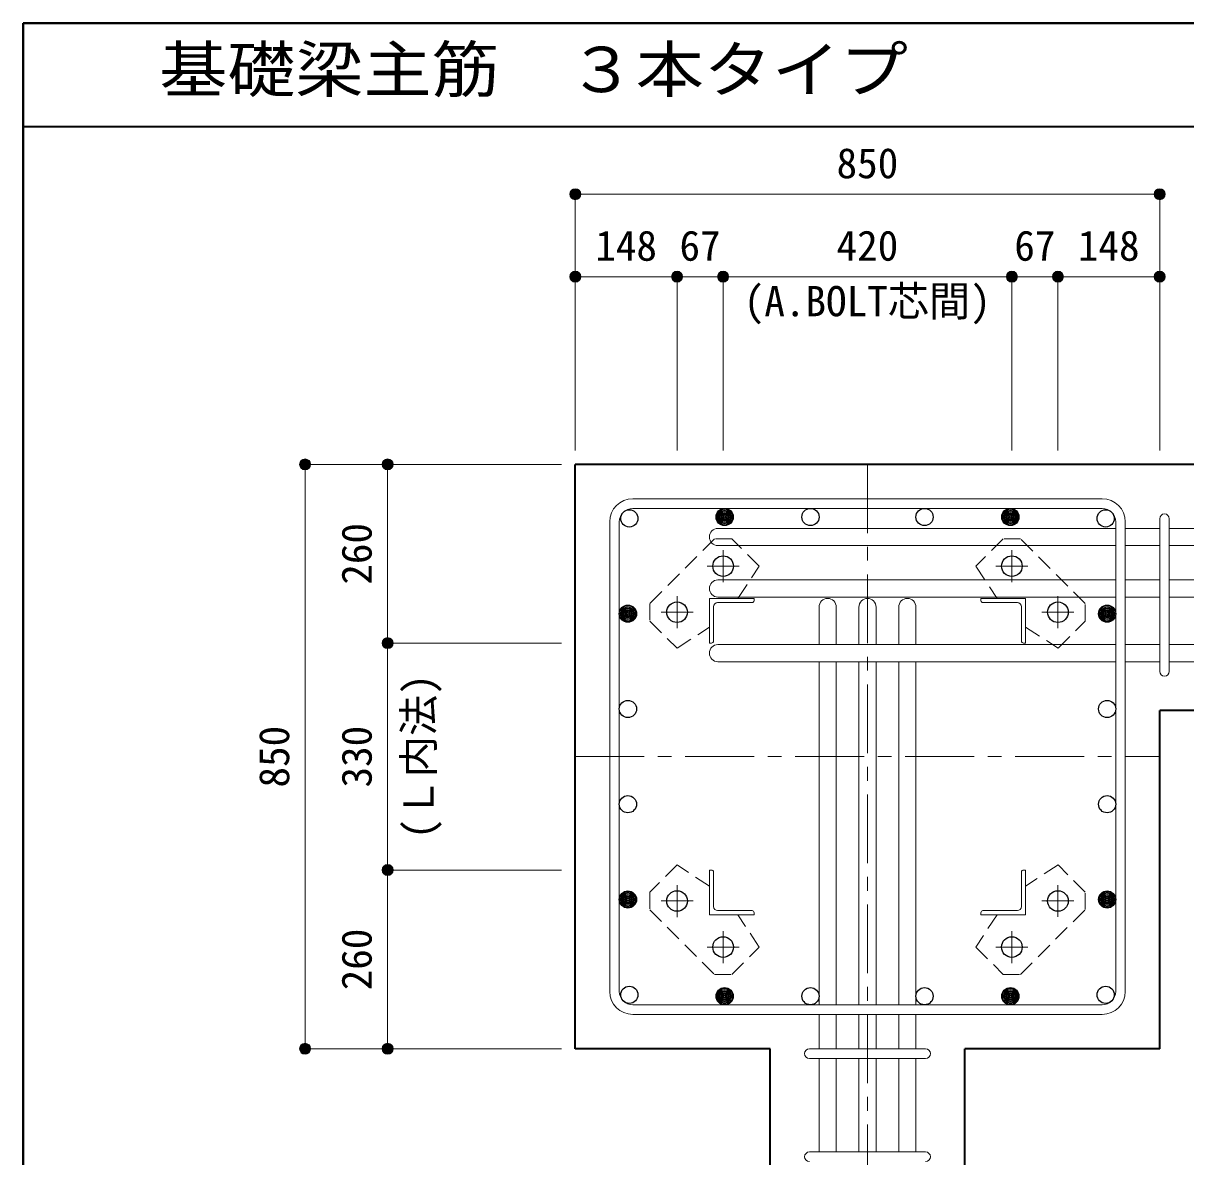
# Model space of a CAD drawing. Units: millimetres at full size, sheet at 1:20. Extents: x -3982 to 3969, y -2797 to 2801.
# Drawn here: x -3982 to -2291, y 1152 to 2801 of the extents above; entities that cross this region are included whole.
import ezdxf
from ezdxf.enums import TextEntityAlignment as Align

# ---------------------------------------------------------------- set-up
doc = ezdxf.new("R2010")
doc.units = ezdxf.units.MM
doc.header["$LTSCALE"] = 20
doc.header["$PDMODE"] = 32
doc.header["$PDSIZE"] = 12
doc.linetypes.add('CHAIN1', pattern=[8, 5, -1, 1, -1])
doc.linetypes.add('DASHED1', pattern=[1.8, 1.2, -0.6])
for name, color, linetype, lineweight in [('6-1_躯体線', 2, 'Continuous', 35), ('6-2_A.Bolt_', 4, 'Continuous', 9), ('6-3_柱型主筋', 4, 'Continuous', 9), ('6-4_フープ', 7, 'Continuous', 18), ('6-5_梁主筋', 7, 'Continuous', 18), ('6-6_S.T.P.', 7, 'Continuous', 18), ('6-7_文字', 7, 'Continuous', 18), ('6-9', 4, 'DASHED1', 9), ('6-D_寸法', 4, 'Continuous', 9), ('F-0_枠', 6, 'Continuous', 40)]:
    doc.layers.add(name, color=color, linetype=linetype, lineweight=lineweight)
doc.styles.add('ＭＳ ゴシック', font='')
doc.styles.get('ＭＳ ゴシック').set_extended_font_data('MS Gothic')

msp = doc.modelspace()

# ---------------------------------------------------------------- linework, layer by layer
at = {"layer": '6-1_躯体線'}
for p, q in [((-1928.87, 2159.12), (-3178.87, 2159.12)), ((-3178.87, 1309.12), (-3178.87, 2159.12)), ((-1928.87, 1801.12), (-2328.87, 1801.12)), ((-2328.87, 1309.12), (-2328.87, 1801.12)), ((-2895.37, 1309.12), (-3178.87, 1309.12)), ((-2895.37, 909.12), (-2895.37, 1309.12)), ((-2612.37, 909.12), (-2612.37, 1309.12)), ((-2328.87, 1309.12), (-2612.37, 1309.12))]:
    msp.add_line(p, q, dxfattribs=at)
at = {"layer": '6-2_A.Bolt_', "linetype": 'CHAIN1'}
for p, q in [((-2963.87, 1987.92), (-2963.87, 2034.42)), ((-2543.87, 1987.92), (-2543.87, 2034.42)), ((-2940.67, 2011.12), (-2987.17, 2011.12)), ((-2567.07, 2011.12), (-2520.57, 2011.12)), ((-3030.87, 1920.92), (-3030.87, 1967.42)), ((-2476.87, 1920.92), (-2476.87, 1967.42)), ((-3007.67, 1944.12), (-3054.17, 1944.12)), ((-2500.07, 1944.12), (-2453.57, 1944.12)), ((-3030.87, 1547.32), (-3030.87, 1500.82)), ((-2476.87, 1547.32), (-2476.87, 1500.83)), ((-3007.67, 1524.12), (-3054.17, 1524.12)), ((-2500.07, 1524.13), (-2453.57, 1524.13)), ((-2963.87, 1480.32), (-2963.87, 1433.82)), ((-2543.87, 1480.33), (-2543.87, 1433.82)), ((-2940.67, 1457.12), (-2987.17, 1457.12)), ((-2567.07, 1457.12), (-2520.57, 1457.12))]:
    msp.add_line(p, q, dxfattribs=at)
at = {"layer": '6-2_A.Bolt_'}
for p, q in [((-2983.87, 1899.12), (-2983.87, 1964.12)), ((-2918.87, 1964.12), (-2983.87, 1964.12)), ((-2918.87, 1964.12), (-2918.87, 1961.12)), ((-2588.87, 1964.12), (-2588.87, 1961.12)), ((-2588.87, 1964.12), (-2523.87, 1964.12)), ((-2523.87, 1899.12), (-2523.87, 1964.12)), ((-2977.87, 1952.12), (-2977.87, 1902.13)), ((-2971.87, 1958.12), (-2921.87, 1958.12)), ((-2535.87, 1958.12), (-2585.87, 1958.12)), ((-2529.87, 1952.12), (-2529.87, 1902.13)), ((-2983.87, 1899.12), (-2980.87, 1899.12)), ((-2523.87, 1899.12), (-2526.87, 1899.12)), ((-2983.87, 1569.12), (-2980.87, 1569.12)), ((-2983.87, 1569.12), (-2983.87, 1504.12)), ((-2977.87, 1516.12), (-2977.87, 1566.12)), ((-2529.87, 1516.13), (-2529.87, 1566.12)), ((-2523.87, 1569.12), (-2526.87, 1569.12)), ((-2523.87, 1569.12), (-2523.87, 1504.12)), ((-2971.87, 1510.12), (-2921.87, 1510.12)), ((-2918.87, 1504.12), (-2918.87, 1507.12)), ((-2588.87, 1504.12), (-2588.87, 1507.12)), ((-2535.87, 1510.13), (-2585.87, 1510.13)), ((-2918.87, 1504.12), (-2983.87, 1504.12)), ((-2588.87, 1504.12), (-2523.87, 1504.12))]:
    msp.add_line(p, q, dxfattribs=at)
at = {"layer": '6-2_A.Bolt_', "color": 3, "lineweight": 25}
for centre in [(-2963.87, 2011.12), (-2543.87, 2011.12), (-3030.87, 1944.12), (-2476.87, 1944.12), (-3030.87, 1524.12), (-2476.87, 1524.13), (-2963.87, 1457.12), (-2543.87, 1457.12)]:
    msp.add_circle(centre, 15, dxfattribs=at)
at = {"layer": '6-2_A.Bolt_'}
for centre, radius, start, end in [((-2971.87, 1952.12), 6, 90, 180), ((-2921.87, 1961.12), 3, 270, 0), ((-2585.87, 1961.12), 3, 180, 270), ((-2535.87, 1952.12), 6, 0, 90), ((-2980.87, 1902.13), 3, 270, 0), ((-2526.87, 1902.13), 3, 180, 270), ((-2980.87, 1566.12), 3, 0, 90), ((-2526.87, 1566.12), 3, 90, 180), ((-2971.87, 1516.12), 6, 180, 270), ((-2921.87, 1507.12), 3, 0, 90), ((-2585.87, 1507.12), 3, 90, 180), ((-2535.87, 1516.13), 6, 270, 0)]:
    msp.add_arc(centre, radius, start, end, dxfattribs=at)
at = {"layer": '6-3_柱型主筋', "color": 3, "lineweight": 25}
for centre in [(-3100.32, 2080.57), (-2961.74, 2082.62), (-2836.87, 2082.62), (-2670.87, 2082.62), (-2546, 2082.62), (-2407.42, 2080.57), (-3102.37, 1941.99), (-2405.37, 1941.99), (-3102.37, 1803.41), (-2405.37, 1803.41), (-3102.37, 1664.83), (-2405.37, 1664.83), (-3102.37, 1526.25), (-2405.37, 1526.25), (-3100.32, 1387.67), (-2961.74, 1385.62), (-2836.87, 1385.62), (-2670.87, 1385.62), (-2546, 1385.62), (-2407.42, 1387.67)]:
    msp.add_circle(centre, 12.5, dxfattribs=at)
at = {"layer": '6-3_柱型主筋'}
for centre, radius in [((-2961.74, 2082.62), 12.5), ((-2961.74, 2082.62), 11.25), ((-2961.74, 2082.62), 10), ((-2961.74, 2082.62), 8.75), ((-2961.74, 2082.62), 7.5), ((-2961.74, 2082.62), 6.25), ((-2961.74, 2082.62), 5), ((-2961.74, 2082.62), 3.75), ((-2961.74, 2082.62), 2.5), ((-2961.74, 2082.62), 1.25), ((-2546, 2082.62), 12.5), ((-2546, 2082.62), 11.25), ((-2546, 2082.62), 10), ((-2546, 2082.62), 8.75), ((-2546, 2082.62), 7.5), ((-2546, 2082.62), 6.25), ((-2546, 2082.62), 5), ((-2546, 2082.62), 3.75), ((-2546, 2082.62), 2.5), ((-2546, 2082.62), 1.25), ((-3102.37, 1941.99), 12.5), ((-3102.37, 1941.99), 11.25), ((-3102.37, 1941.99), 10), ((-3102.37, 1941.99), 8.75), ((-3102.37, 1941.99), 7.5), ((-3102.37, 1941.99), 6.25), ((-3102.37, 1941.99), 5), ((-3102.37, 1941.99), 3.75), ((-2405.37, 1941.99), 12.5), ((-2405.37, 1941.99), 11.25), ((-2405.37, 1941.99), 10), ((-2405.37, 1941.99), 8.75), ((-2405.37, 1941.99), 7.5), ((-2405.37, 1941.99), 6.25), ((-2405.37, 1941.99), 5), ((-2405.37, 1941.99), 3.75), ((-3102.37, 1941.99), 2.5), ((-3102.37, 1941.99), 1.25), ((-2405.37, 1941.99), 2.5), ((-2405.37, 1941.99), 1.25), ((-3102.37, 1526.25), 12.5), ((-3102.37, 1526.25), 11.25), ((-3102.37, 1526.25), 10), ((-3102.37, 1526.25), 8.75), ((-3102.37, 1526.25), 7.5), ((-3102.37, 1526.25), 6.25), ((-3102.37, 1526.25), 5), ((-3102.37, 1526.25), 3.75), ((-3102.37, 1526.25), 2.5), ((-3102.37, 1526.25), 1.25), ((-2405.37, 1526.25), 12.5), ((-2405.37, 1526.25), 11.25), ((-2405.37, 1526.25), 10), ((-2405.37, 1526.25), 8.75), ((-2405.37, 1526.25), 7.5), ((-2405.37, 1526.25), 6.25), ((-2405.37, 1526.25), 5), ((-2405.37, 1526.25), 3.75), ((-2405.37, 1526.25), 2.5), ((-2405.37, 1526.25), 1.25), ((-2961.74, 1385.62), 12.5), ((-2961.74, 1385.62), 11.25), ((-2961.74, 1385.62), 10), ((-2961.74, 1385.62), 8.75), ((-2961.74, 1385.62), 7.5), ((-2961.74, 1385.62), 6.25), ((-2961.74, 1385.62), 5), ((-2961.74, 1385.62), 3.75), ((-2961.74, 1385.62), 2.5), ((-2961.74, 1385.62), 1.25), ((-2546, 1385.62), 12.5), ((-2546, 1385.62), 11.25), ((-2546, 1385.62), 10), ((-2546, 1385.62), 8.75), ((-2546, 1385.62), 7.5), ((-2546, 1385.62), 6.25), ((-2546, 1385.62), 5), ((-2546, 1385.62), 3.75), ((-2546, 1385.62), 2.5), ((-2546, 1385.62), 1.25)]:
    msp.add_circle(centre, radius, dxfattribs=at)
at = {"layer": '6-4_フープ'}
for p, q in [((-2412.37, 2109.12), (-3095.37, 2109.12)), ((-2412.37, 2095.12), (-3095.37, 2095.12)), ((-3128.87, 1392.62), (-3128.87, 2075.62)), ((-3114.87, 1392.62), (-3114.87, 2075.62)), ((-2392.87, 1392.62), (-2392.87, 2075.62)), ((-2378.87, 1392.62), (-2378.87, 2075.62)), ((-2412.37, 1373.12), (-3095.37, 1373.12)), ((-2412.37, 1359.12), (-3095.37, 1359.12))]:
    msp.add_line(p, q, dxfattribs=at)
for centre, radius, start, end in [((-3095.37, 2075.62), 33.5, 90, 180), ((-2412.37, 2075.62), 33.5, 0, 90), ((-3095.37, 2075.62), 19.5, 90, 180), ((-2412.37, 2075.62), 19.5, 0, 90), ((-3095.37, 1392.62), 33.5, 180, 270), ((-3095.37, 1392.62), 19.5, 180, 270), ((-2412.37, 1392.62), 33.5, 270, 0), ((-2412.37, 1392.62), 19.5, 270, 0)]:
    msp.add_arc(centre, radius, start, end, dxfattribs=at)
at = {"layer": '6-5_梁主筋'}
for p, q in [((-2971.37, 2066.07), (-2392.87, 2066.07)), ((-2328.87, 2066.07), (-2378.87, 2066.07)), ((-2178.87, 2066.07), (-2314.87, 2066.07)), ((-2971.37, 2041.07), (-2392.87, 2041.07)), ((-2328.87, 2041.07), (-2378.87, 2041.07)), ((-2178.87, 2041.07), (-2314.87, 2041.07)), ((-2971.37, 1991.12), (-2392.87, 1991.12)), ((-2328.87, 1991.12), (-2378.87, 1991.12)), ((-2178.87, 1991.12), (-2314.87, 1991.12)), ((-2971.37, 1966.12), (-2392.87, 1966.12)), ((-2328.87, 1966.12), (-2378.87, 1966.12)), ((-2178.87, 1966.12), (-2314.87, 1966.12)), ((-2824.37, 1951.62), (-2824.37, 1897.12)), ((-2799.37, 1951.62), (-2799.37, 1897.12)), ((-2766.37, 1951.62), (-2766.37, 1897.12)), ((-2741.37, 1951.62), (-2741.37, 1897.12)), ((-2708.37, 1951.62), (-2708.37, 1897.12)), ((-2683.37, 1951.62), (-2683.37, 1897.12)), ((-2971.37, 1897.12), (-2392.87, 1897.12)), ((-2328.87, 1897.12), (-2378.87, 1897.12)), ((-2178.87, 1897.12), (-2314.87, 1897.12)), ((-2971.37, 1872.12), (-2392.87, 1872.12)), ((-2824.37, 1872.12), (-2824.37, 1373.12)), ((-2799.37, 1872.12), (-2799.37, 1373.12)), ((-2766.37, 1872.12), (-2766.37, 1373.12)), ((-2741.37, 1872.12), (-2741.37, 1373.12)), ((-2708.37, 1872.12), (-2708.37, 1373.12)), ((-2683.37, 1872.12), (-2683.37, 1373.12)), ((-2328.87, 1872.12), (-2378.87, 1872.12)), ((-2178.87, 1872.12), (-2314.87, 1872.12)), ((-2824.37, 1359.12), (-2824.37, 1309.12)), ((-2799.37, 1359.12), (-2799.37, 1309.12)), ((-2766.37, 1359.12), (-2766.37, 1309.12)), ((-2741.37, 1359.12), (-2741.37, 1309.12)), ((-2708.37, 1359.12), (-2708.37, 1309.12)), ((-2683.37, 1359.12), (-2683.37, 1309.12)), ((-2824.37, 1295.12), (-2824.37, 1159.12)), ((-2799.37, 1295.12), (-2799.37, 1159.12)), ((-2766.37, 1295.12), (-2766.37, 1159.12)), ((-2741.37, 1295.12), (-2741.37, 1159.12)), ((-2708.37, 1295.12), (-2708.37, 1159.12)), ((-2683.37, 1295.12), (-2683.37, 1159.12))]:
    msp.add_line(p, q, dxfattribs=at)
for centre, start, end in [((-2971.37, 2053.57), 90, 180), ((-2971.37, 2053.57), 180, 270), ((-2971.37, 1978.62), 90, 180), ((-2971.37, 1978.62), 180, 270), ((-2811.87, 1951.62), 90, 180), ((-2811.87, 1951.62), 0, 90), ((-2753.87, 1951.62), 90, 180), ((-2753.87, 1951.62), 0, 90), ((-2695.87, 1951.62), 90, 180), ((-2695.87, 1951.62), 0, 90), ((-2971.37, 1884.62), 90, 180), ((-2971.37, 1884.62), 180, 270)]:
    msp.add_arc(centre, 12.5, start, end, dxfattribs=at)
at = {"layer": '6-6_S.T.P.'}
for p, q in [((-2328.87, 1858.12), (-2328.87, 2080.07)), ((-2314.87, 1858.12), (-2314.87, 2080.07)), ((-2328.87, 1858.12), (-2328.87, 2079.68)), ((-2328.87, 1858.12), (-2328.87, 2079.68)), ((-2328.87, 1858.12), (-2328.87, 2079.68)), ((-2314.87, 1858.12), (-2314.87, 2079.68)), ((-2314.87, 1858.12), (-2314.87, 2079.68)), ((-2314.87, 1858.12), (-2314.87, 2079.68)), ((-2838.37, 1309.12), (-2669.37, 1309.12)), ((-2838.37, 1295.12), (-2669.37, 1295.12)), ((-2838.37, 1159.12), (-2669.37, 1159.12))]:
    msp.add_line(p, q, dxfattribs=at)
for centre, start, end in [((-2321.87, 2080.07), 0, 180), ((-2321.87, 2080.07), 0, 180), ((-2321.87, 2080.07), 0, 180), ((-2321.87, 2080.07), 0, 180), ((-2321.87, 1858.12), 180, 0), ((-2321.87, 1858.12), 180, 0), ((-2321.87, 1858.12), 180, 0), ((-2321.87, 1858.12), 180, 0), ((-2838.37, 1302.12), 90, 270), ((-2838.37, 1302.12), 90, 270), ((-2838.37, 1302.12), 90, 270), ((-2838.37, 1302.12), 90, 270), ((-2669.37, 1302.12), 270, 90), ((-2669.37, 1302.12), 270, 90), ((-2669.37, 1302.12), 270, 90), ((-2669.37, 1302.12), 270, 90), ((-2838.37, 1152.12), 90, 270), ((-2669.37, 1152.12), 270, 90)]:
    msp.add_arc(centre, 7, start, end, dxfattribs=at)
at = {"layer": '6-9'}
for p, q in [((-2976.57, 2050.82), (-3070.57, 1956.72)), ((-2951.07, 2050.82), (-2976.57, 2050.82)), ((-2911.47, 2011.22), (-2951.07, 2050.82)), ((-2556.67, 2050.82), (-2596.27, 2011.22)), ((-2531.27, 2050.82), (-2556.67, 2050.82)), ((-2437.17, 1956.82), (-2531.27, 2050.82)), ((-2942.25, 1964.12), (-2911.47, 2011.22)), ((-2596.27, 2011.22), (-2565.49, 1964.12)), ((-3070.57, 1956.72), (-3070.57, 1931.32)), ((-2437.17, 1931.32), (-2437.17, 1956.82)), ((-3070.57, 1931.32), (-3030.97, 1891.72)), ((-2476.77, 1891.72), (-2437.17, 1931.32)), ((-3030.97, 1891.72), (-2983.87, 1922.5)), ((-2523.87, 1922.5), (-2476.77, 1891.72)), ((-3030.97, 1576.52), (-3070.57, 1536.92)), ((-2983.87, 1545.75), (-3030.97, 1576.52)), ((-2476.77, 1576.53), (-2523.87, 1545.75)), ((-2437.17, 1536.92), (-2476.77, 1576.53)), ((-3070.57, 1536.92), (-3070.57, 1511.42)), ((-2437.17, 1511.52), (-2437.17, 1536.92)), ((-3070.57, 1511.42), (-2976.47, 1417.42)), ((-2531.17, 1417.42), (-2437.17, 1511.52)), ((-2911.47, 1457.02), (-2942.25, 1504.12)), ((-2565.49, 1504.12), (-2596.27, 1457.03)), ((-2951.07, 1417.42), (-2911.47, 1457.02)), ((-2596.27, 1457.03), (-2556.67, 1417.42)), ((-2976.47, 1417.42), (-2951.07, 1417.42)), ((-2556.67, 1417.42), (-2531.17, 1417.42))]:
    msp.add_line(p, q, dxfattribs=at)
at = {"layer": '6-D_寸法'}
for p, q in [((-3178.87, 2552.15), (-2328.87, 2552.15)), ((-2328.87, 2552.15), (-2328.87, 2432.15)), ((-3178.87, 2432.15), (-3030.87, 2432.15)), ((-3030.87, 2432.15), (-3030.87, 2179.12)), ((-3030.87, 2432.15), (-2963.87, 2432.15)), ((-2963.87, 2432.15), (-2963.87, 2179.12)), ((-2963.87, 2432.15), (-2543.87, 2432.15)), ((-2543.87, 2432.15), (-2543.87, 2179.12)), ((-2543.87, 2432.15), (-2476.87, 2432.15)), ((-2476.87, 2432.15), (-2476.87, 2179.12)), ((-2476.87, 2432.15), (-2328.87, 2432.15)), ((-2328.87, 2432.15), (-2328.87, 2179.12)), ((-3571.89, 2159.12), (-3451.89, 2159.12)), ((-3571.89, 2159.12), (-3571.89, 1309.12)), ((-3451.89, 2159.12), (-3198.87, 2159.12)), ((-3451.89, 2159.12), (-3451.89, 1899.15)), ((-3451.89, 1899.15), (-3198.87, 1899.15)), ((-3451.89, 1899.15), (-3451.89, 1569.15)), ((-3451.89, 1569.15), (-3198.87, 1569.15)), ((-3451.89, 1569.15), (-3451.89, 1309.12))]:
    msp.add_line(p, q, dxfattribs=at)
at = {"layer": '6-D_寸法', "linetype": 'CHAIN1'}
for p, q in [((-2753.87, 2159.12), (-2753.87, 909.12)), ((-3178.87, 1734.12), (-2328.87, 1734.12))]:
    msp.add_line(p, q, dxfattribs=at)
at = {"layer": '6-D_寸法'}
for points in [[(-3178.87, 2552.15), (-3178.87, 2432.15), (-3178.87, 2179.12)], [(-3571.89, 1309.12), (-3451.89, 1309.12), (-3198.87, 1309.12)]]:
    msp.add_lwpolyline(points, dxfattribs=at)
for centre, radius in [((-3178.87, 2552.15), 8), ((-3178.87, 2552.15), 7.2), ((-3178.87, 2552.15), 6.4), ((-3178.87, 2552.15), 5.6), ((-3178.87, 2552.15), 4.8), ((-3178.87, 2552.15), 4), ((-3178.87, 2552.15), 3.2), ((-3178.87, 2552.15), 2.4), ((-3178.87, 2552.15), 1.6), ((-2328.87, 2552.15), 8), ((-2328.87, 2552.15), 7.2), ((-2328.87, 2552.15), 6.4), ((-2328.87, 2552.15), 5.6), ((-2328.87, 2552.15), 4.8), ((-2328.87, 2552.15), 4), ((-2328.87, 2552.15), 3.2), ((-2328.87, 2552.15), 2.4), ((-2328.87, 2552.15), 1.6), ((-3178.87, 2552.15), 0.8), ((-2328.87, 2552.15), 0.8), ((-3178.87, 2432.15), 8), ((-3178.87, 2432.15), 7.2), ((-3178.87, 2432.15), 6.4), ((-3178.87, 2432.15), 5.6), ((-3178.87, 2432.15), 4.8), ((-3178.87, 2432.15), 4), ((-3178.87, 2432.15), 3.2), ((-3030.87, 2432.15), 8), ((-3030.87, 2432.15), 7.2), ((-3030.87, 2432.15), 6.4), ((-3030.87, 2432.15), 5.6), ((-3030.87, 2432.15), 4.8), ((-3030.87, 2432.15), 4), ((-3030.87, 2432.15), 3.2), ((-2963.87, 2432.15), 8), ((-2963.87, 2432.15), 7.2), ((-2963.87, 2432.15), 6.4), ((-2963.87, 2432.15), 5.6), ((-2963.87, 2432.15), 4.8), ((-2963.87, 2432.15), 4), ((-2963.87, 2432.15), 3.2), ((-2543.87, 2432.15), 8), ((-2543.87, 2432.15), 7.2), ((-2543.87, 2432.15), 6.4), ((-2543.87, 2432.15), 5.6), ((-2543.87, 2432.15), 4.8), ((-2543.87, 2432.15), 4), ((-2543.87, 2432.15), 3.2), ((-2476.87, 2432.15), 8), ((-2476.87, 2432.15), 7.2), ((-2476.87, 2432.15), 6.4), ((-2476.87, 2432.15), 5.6), ((-2476.87, 2432.15), 4.8), ((-2476.87, 2432.15), 4), ((-2476.87, 2432.15), 3.2), ((-2328.87, 2432.15), 8), ((-2328.87, 2432.15), 7.2), ((-2328.87, 2432.15), 6.4), ((-2328.87, 2432.15), 5.6), ((-2328.87, 2432.15), 4.8), ((-2328.87, 2432.15), 4), ((-2328.87, 2432.15), 3.2), ((-3178.87, 2432.15), 2.4), ((-3178.87, 2432.15), 1.6), ((-3178.87, 2432.15), 0.8), ((-3030.87, 2432.15), 2.4), ((-3030.87, 2432.15), 1.6), ((-3030.87, 2432.15), 0.8), ((-2963.87, 2432.15), 2.4), ((-2963.87, 2432.15), 1.6), ((-2963.87, 2432.15), 0.8), ((-2543.87, 2432.15), 2.4), ((-2543.87, 2432.15), 1.6), ((-2543.87, 2432.15), 0.8), ((-2476.87, 2432.15), 2.4), ((-2476.87, 2432.15), 1.6), ((-2476.87, 2432.15), 0.8), ((-2328.87, 2432.15), 2.4), ((-2328.87, 2432.15), 1.6), ((-2328.87, 2432.15), 0.8), ((-3571.89, 2159.12), 8), ((-3571.89, 2159.12), 7.2), ((-3571.89, 2159.12), 6.4), ((-3571.89, 2159.12), 5.6), ((-3451.89, 2159.12), 8), ((-3451.89, 2159.12), 7.2), ((-3451.89, 2159.12), 6.4), ((-3451.89, 2159.12), 5.6), ((-3571.89, 2159.12), 4.8), ((-3571.89, 2159.12), 4), ((-3571.89, 2159.12), 3.2), ((-3571.89, 2159.12), 2.4), ((-3571.89, 2159.12), 1.6), ((-3571.89, 2159.12), 0.8), ((-3451.89, 2159.12), 4.8), ((-3451.89, 2159.12), 4), ((-3451.89, 2159.12), 3.2), ((-3451.89, 2159.12), 2.4), ((-3451.89, 2159.12), 1.6), ((-3451.89, 2159.12), 0.8), ((-3451.89, 1899.15), 8), ((-3451.89, 1899.15), 7.2), ((-3451.89, 1899.15), 6.4), ((-3451.89, 1899.15), 5.6), ((-3451.89, 1899.15), 4.8), ((-3451.89, 1899.15), 4), ((-3451.89, 1899.15), 3.2), ((-3451.89, 1899.15), 2.4), ((-3451.89, 1899.15), 1.6), ((-3451.89, 1899.15), 0.8), ((-3451.89, 1569.15), 8), ((-3451.89, 1569.15), 7.2), ((-3451.89, 1569.15), 6.4), ((-3451.89, 1569.15), 5.6), ((-3451.89, 1569.15), 4.8), ((-3451.89, 1569.15), 4), ((-3451.89, 1569.15), 3.2), ((-3451.89, 1569.15), 2.4), ((-3451.89, 1569.15), 1.6), ((-3451.89, 1569.15), 0.8), ((-3571.89, 1309.12), 8), ((-3571.89, 1309.12), 7.2), ((-3571.89, 1309.12), 6.4), ((-3571.89, 1309.12), 5.6), ((-3571.89, 1309.12), 4.8), ((-3571.89, 1309.12), 4), ((-3571.89, 1309.12), 3.2), ((-3571.89, 1309.12), 2.4), ((-3571.89, 1309.12), 1.6), ((-3571.89, 1309.12), 0.8), ((-3451.89, 1309.12), 8), ((-3451.89, 1309.12), 7.2), ((-3451.89, 1309.12), 6.4), ((-3451.89, 1309.12), 5.6), ((-3451.89, 1309.12), 4.8), ((-3451.89, 1309.12), 4), ((-3451.89, 1309.12), 3.2), ((-3451.89, 1309.12), 2.4), ((-3451.89, 1309.12), 1.6), ((-3451.89, 1309.12), 0.8)]:
    msp.add_circle(centre, radius, dxfattribs=at)
at = {"layer": '6-D_寸法', "color": 7}
for p in [(-3178.87, 2552.15), (-2328.87, 2552.15), (-3178.87, 2432.15), (-3030.87, 2432.15), (-2963.87, 2432.15), (-2543.87, 2432.15), (-2476.87, 2432.15), (-2328.87, 2432.15), (-3571.89, 2159.12), (-3451.89, 2159.12), (-3451.89, 1899.15), (-3451.89, 1569.15), (-3571.89, 1309.12), (-3451.89, 1309.12)]:
    msp.add_point(p, dxfattribs=at)
at = {"layer": 'F-0_枠'}
for q in [(3969.4, 2800.77), (-3981.92, -2796.83)]:
    msp.add_line((-3981.92, 2800.77), q, dxfattribs=at)
at = {"layer": 'F-0_枠', "color": 2, "lineweight": 35}
msp.add_line((-3981.92, 2650.77), (2482.4, 2650.77), dxfattribs=at)

# ---------------------------------------------------------------- texts
at = {"layer": '6-7_文字', "color": 2, "style": 'ＭＳ ゴシック', "width": 1.1}
msp.add_text('\u3000\u3000基礎梁主筋\u3000３本タイプ', height=65.98, dxfattribs=at).set_placement((-3981.92, 2680.77), align=Align.BOTTOM_LEFT)
at = {"layer": '6-D_寸法', "style": 'ＭＳ ゴシック'}
for s, p in [('850', (-2798.87, 2562.15)), ('148', (-3149.87, 2442.15)), ('67', (-3027.37, 2442.15)), ('420', (-2798.87, 2442.15)), ('67', (-2540.37, 2442.15)), ('148', (-2447.87, 2442.15)), ('(A.BOLT芯間)', (-2933.87, 2361.42))]:
    msp.add_text(s, height=43.99, dxfattribs=at).set_placement(p, align=Align.BOTTOM_LEFT)
for s, p in [('260', (-3461.89, 1984.14)), ('(Ｌ内法)', (-3371.68, 1614.15)), ('850', (-3581.89, 1689.12)), ('330', (-3461.89, 1689.15)), ('260', (-3461.89, 1394.14))]:
    msp.add_text(s, height=43.99, rotation=90, dxfattribs=at).set_placement(p, align=Align.BOTTOM_LEFT)

doc.saveas('drawing.dxf')
